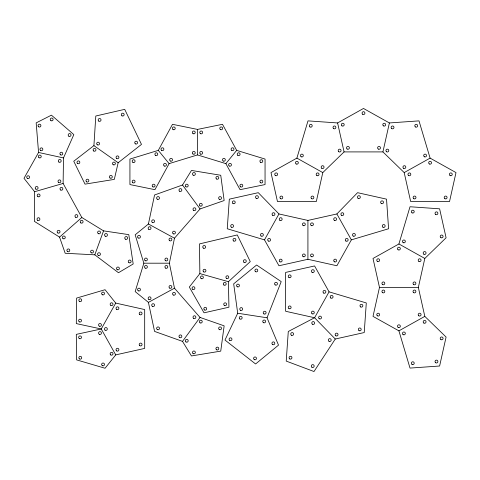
<?xml version="1.0" encoding="UTF-8"?>
<svg xmlns="http://www.w3.org/2000/svg" width="480" height="480" viewBox="0 0 480 480"><rect width="100%" height="100%" fill="white"/><g stroke="black" fill="none" stroke-linecap="round" stroke-linejoin="round"><path stroke-width="0.72" d="M34.614 191.712L34.398 221.382L59.556 237.114L65.172 253.266L94.806 254.832L118.482 272.724L133.182 263.988L128.79 234.642L103.554 230.862L81.822 217.494L63.114 183.444L63.492 157.932L73.836 134.61L51.426 115.158L36.168 122.88L38.568 152.46L24 178.308L34.614 191.712L63.114 183.444M93.912 145.626L95.796 116.01L124.71 109.35L141.48 144.396L118.158 162.738L114.306 179.394L85.014 184.14L73.74 161.244L93.912 145.626L118.158 162.738M169.374 263.196L174.474 238.194L200.052 208.944L224.148 200.55L220.74 175.266L191.46 170.442L182.514 185.01L154.56 194.976L148.416 224.004L135.168 234.822L143.856 263.196L135.168 291.57L148.416 302.382L154.56 331.41L182.514 341.382L191.46 355.95L220.74 351.126L224.148 325.836L200.052 317.442L174.474 288.192L169.374 263.196L143.856 263.196M322.794 172.59L316.314 201.552L277.464 201.552L270.99 172.59L296.892 158.112L307.992 120.876L337.596 122.946L363.492 108.468L389.394 122.946L418.998 120.876L430.098 158.112L456 172.59L449.526 201.552L410.67 201.552L404.196 172.59L382.92 151.908L344.07 151.908L322.794 172.59L296.892 158.112M382.92 151.908L389.394 122.946M379.482 287.418L373.008 316.38L398.91 330.858L410.01 368.088L439.614 366.018L446.088 337.062L424.812 316.38L418.338 287.418L424.812 258.462L446.088 237.774L439.614 208.818L410.01 206.748L398.91 243.978L373.008 258.462L379.482 287.418L418.338 287.418M94.806 254.832L103.554 230.862M267.03 317.784L281.208 281.61L256.608 265.014L233.676 283.842L237.702 313.242L224.976 340.05L255.588 363.972L278.52 345.138L267.03 317.784L237.702 313.242M158.304 150.372L172.494 124.314L197.49 129.414L222.492 124.314L236.682 150.372L265.056 159.06L265.056 184.578L240.054 189.678L225.864 163.62L197.49 154.932L169.116 163.62L154.932 189.678L129.93 184.578L129.93 159.06L158.304 150.372L169.116 163.62M115.728 303.084L101.25 328.986L76.308 334.368L76.596 359.88L105.066 368.25L115.728 354.888L144.684 348.408L144.684 309.558L115.728 303.084L105.066 289.716L76.596 298.086L76.308 323.598L101.25 328.986L115.728 354.888M264.486 239.856L278.964 213.954L258.276 192.678L229.32 199.152L227.25 228.756L264.486 239.856L278.964 265.758L307.92 259.284L336.882 265.758L351.36 239.856L388.59 228.756L386.526 199.152L357.564 192.678L336.882 213.954L307.92 220.428L278.964 213.954M329.07 291.846L314.586 317.748L288.288 331.488L286.218 361.092L313.998 371.532L335.274 339.024L364.23 332.55L366.3 302.946L329.07 291.846L314.586 265.944L285.63 272.418L285.63 311.274L314.586 317.748L335.274 339.024M182.514 341.382L200.052 317.442M199.866 273.588L189.324 287.052L204.042 312.822L228.936 307.206L228.414 281.694L250.266 261.624L237.276 234.942L199.476 243.918L199.866 273.588L228.414 281.694M225.864 163.62L236.682 150.372M59.556 237.114L81.822 217.494M404.196 172.59L430.098 158.112M398.91 330.858L424.812 316.38M148.416 302.382L174.474 288.192M38.568 152.46L63.492 157.932M148.416 224.004L174.474 238.194M398.91 243.978L424.812 258.462M182.514 185.01L200.052 208.944M336.882 213.954L351.36 239.856M337.596 122.946L344.07 151.908M307.92 220.428L307.92 259.284M197.49 129.414L197.49 154.932M79.332 338.58A1.422 1.422 0 0 0 81.468 337.35A1.422 1.422 0 0 0 79.332 336.114A1.422 1.422 0 0 0 79.332 338.58M79.44 358.914A1.422 1.422 0 0 0 81.69 357.906A1.422 1.422 0 0 0 79.692 356.46A1.422 1.422 0 0 0 79.44 358.914M102.336 365.688A1.422 1.422 0 0 0 104.472 364.452A1.422 1.422 0 0 0 102.336 363.222A1.422 1.422 0 0 0 102.336 365.688M110.742 354.918A1.422 1.422 0 0 0 112.998 353.91A1.422 1.422 0 0 0 111 352.464A1.422 1.422 0 0 0 110.742 354.918M99.282 334.278A1.422 1.422 0 0 0 101.418 333.042A1.422 1.422 0 0 0 99.282 331.806A1.422 1.422 0 0 0 99.282 334.278M105.048 330.138A1.422 1.422 0 0 0 107.298 329.13A1.422 1.422 0 0 0 105.3 327.684A1.422 1.422 0 0 0 105.048 330.138M116.628 350.862A1.422 1.422 0 0 0 118.884 349.848A1.422 1.422 0 0 0 116.88 348.408A1.422 1.422 0 0 0 116.628 350.862M139.8 345.678A1.422 1.422 0 0 0 142.05 344.67A1.422 1.422 0 0 0 140.052 343.224A1.422 1.422 0 0 0 139.8 345.678M139.8 314.598A1.422 1.422 0 0 0 142.05 313.59A1.422 1.422 0 0 0 140.052 312.144A1.422 1.422 0 0 0 139.8 314.598M116.628 309.414A1.422 1.422 0 0 0 118.884 308.406A1.422 1.422 0 0 0 116.88 306.96A1.422 1.422 0 0 0 116.628 309.414M102.336 294.744A1.422 1.422 0 0 0 104.472 293.514A1.422 1.422 0 0 0 102.336 292.278A1.422 1.422 0 0 0 102.336 294.744M79.56 301.44A1.422 1.422 0 0 0 81.696 300.21A1.422 1.422 0 0 0 79.56 298.974A1.422 1.422 0 0 0 79.56 301.44M79.332 321.852A1.422 1.422 0 0 0 81.468 320.616A1.422 1.422 0 0 0 79.332 319.386A1.422 1.422 0 0 0 79.332 321.852M99.282 326.16A1.422 1.422 0 0 0 101.418 324.924A1.422 1.422 0 0 0 99.282 323.694A1.422 1.422 0 0 0 99.282 326.16M110.868 305.436A1.422 1.422 0 0 0 113.004 304.206A1.422 1.422 0 0 0 110.868 302.97A1.422 1.422 0 0 0 110.868 305.436M117.228 269.694A1.422 1.422 0 0 0 119.364 268.458A1.422 1.422 0 0 0 117.228 267.228A1.422 1.422 0 0 0 117.228 269.694M128.982 262.704A1.422 1.422 0 0 0 131.124 261.474A1.422 1.422 0 0 0 128.982 260.238A1.422 1.422 0 0 0 128.982 262.704M125.352 239.148A1.422 1.422 0 0 0 127.602 238.14A1.422 1.422 0 0 0 125.604 236.694A1.422 1.422 0 0 0 125.352 239.148M105.288 236.208A1.422 1.422 0 0 0 107.424 234.972A1.422 1.422 0 0 0 105.288 233.736A1.422 1.422 0 0 0 105.288 236.208M98.286 255.378A1.422 1.422 0 0 0 100.422 254.148A1.422 1.422 0 0 0 98.286 252.912A1.422 1.422 0 0 0 98.286 255.378M58.914 162.054A1.422 1.422 0 0 0 61.164 161.046A1.422 1.422 0 0 0 59.166 159.6A1.422 1.422 0 0 0 58.914 162.054M38.976 157.674A1.422 1.422 0 0 0 41.226 156.666A1.422 1.422 0 0 0 39.228 155.22A1.422 1.422 0 0 0 38.976 157.674M27.438 178.434A1.422 1.422 0 0 0 29.574 177.204A1.422 1.422 0 0 0 27.438 175.968A1.422 1.422 0 0 0 27.438 178.434M35.808 189.078A1.422 1.422 0 0 0 38.064 188.07A1.422 1.422 0 0 0 36.06 186.624A1.422 1.422 0 0 0 35.808 189.078M58.608 182.466A1.422 1.422 0 0 0 60.864 181.452A1.422 1.422 0 0 0 58.86 180.012A1.422 1.422 0 0 0 58.608 182.466M68.898 136.242A1.422 1.422 0 0 0 71.034 135.006A1.422 1.422 0 0 0 68.898 133.776A1.422 1.422 0 0 0 68.898 136.242M50.97 120.684A1.422 1.422 0 0 0 53.106 119.448A1.422 1.422 0 0 0 50.97 118.218A1.422 1.422 0 0 0 50.97 120.684M38.64 126.78A1.422 1.422 0 0 0 40.89 125.772A1.422 1.422 0 0 0 38.892 124.326A1.422 1.422 0 0 0 38.64 126.78M40.56 150.444A1.422 1.422 0 0 0 42.816 149.436A1.422 1.422 0 0 0 40.812 147.99A1.422 1.422 0 0 0 40.56 150.444M60.498 154.818A1.422 1.422 0 0 0 62.748 153.81A1.422 1.422 0 0 0 60.75 152.364A1.422 1.422 0 0 0 60.498 154.818M98.328 233.664A1.422 1.422 0 0 0 100.464 232.434A1.422 1.422 0 0 0 98.328 231.198A1.422 1.422 0 0 0 98.328 233.664M80.82 222.894A1.422 1.422 0 0 0 83.07 221.886A1.422 1.422 0 0 0 81.072 220.44A1.422 1.422 0 0 0 80.82 222.894M63.006 238.59A1.422 1.422 0 0 0 65.262 237.582A1.422 1.422 0 0 0 63.258 236.136A1.422 1.422 0 0 0 63.006 238.59M67.5 251.508A1.422 1.422 0 0 0 69.756 250.5A1.422 1.422 0 0 0 67.752 249.054A1.422 1.422 0 0 0 67.5 251.508M91.206 252.762A1.422 1.422 0 0 0 93.462 251.754A1.422 1.422 0 0 0 91.458 250.308A1.422 1.422 0 0 0 91.206 252.762M60.72 190.032A1.422 1.422 0 0 0 62.856 188.802A1.422 1.422 0 0 0 60.72 187.566A1.422 1.422 0 0 0 60.72 190.032M37.92 196.65A1.422 1.422 0 0 0 40.056 195.414A1.422 1.422 0 0 0 37.92 194.184A1.422 1.422 0 0 0 37.92 196.65M37.62 220.308A1.422 1.422 0 0 0 39.876 219.3A1.422 1.422 0 0 0 37.878 217.854A1.422 1.422 0 0 0 37.62 220.308M57.876 232.974A1.422 1.422 0 0 0 60.012 231.738A1.422 1.422 0 0 0 57.876 230.502A1.422 1.422 0 0 0 57.876 232.974M75.684 217.278A1.422 1.422 0 0 0 77.82 216.042A1.422 1.422 0 0 0 75.684 214.812A1.422 1.422 0 0 0 75.684 217.278M192.774 289.368A1.422 1.422 0 0 0 194.91 288.138A1.422 1.422 0 0 0 192.774 286.902A1.422 1.422 0 0 0 192.774 289.368M204.546 309.984A1.422 1.422 0 0 0 206.682 308.748A1.422 1.422 0 0 0 204.546 307.518A1.422 1.422 0 0 0 204.546 309.984M224.334 305.412A1.422 1.422 0 0 0 226.584 304.404A1.422 1.422 0 0 0 224.586 302.958A1.422 1.422 0 0 0 224.334 305.412M223.92 285.006A1.422 1.422 0 0 0 226.17 283.998A1.422 1.422 0 0 0 224.172 282.552A1.422 1.422 0 0 0 223.92 285.006M201.204 278.598A1.422 1.422 0 0 0 203.34 277.368A1.422 1.422 0 0 0 201.204 276.132A1.422 1.422 0 0 0 201.204 278.598M233.724 241.02A1.422 1.422 0 0 0 235.86 239.784A1.422 1.422 0 0 0 233.724 238.554A1.422 1.422 0 0 0 233.724 241.02M203.358 248.118A1.422 1.422 0 0 0 205.608 247.11A1.422 1.422 0 0 0 203.61 245.664A1.422 1.422 0 0 0 203.358 248.118M203.67 271.86A1.422 1.422 0 0 0 205.92 270.846A1.422 1.422 0 0 0 203.922 269.4A1.422 1.422 0 0 0 203.67 271.86M226.626 278.418A1.422 1.422 0 0 0 228.762 277.188A1.422 1.422 0 0 0 226.626 275.952A1.422 1.422 0 0 0 226.626 278.418M243.99 262.284A1.422 1.422 0 0 0 246.24 261.276A1.422 1.422 0 0 0 244.242 259.83A1.422 1.422 0 0 0 243.99 262.284M86.706 181.872A1.422 1.422 0 0 0 88.842 180.636A1.422 1.422 0 0 0 86.706 179.4A1.422 1.422 0 0 0 86.706 181.872M110.016 177.996A1.422 1.422 0 0 0 112.266 176.988A1.422 1.422 0 0 0 110.268 175.542A1.422 1.422 0 0 0 110.016 177.996M113.22 164.748A1.422 1.422 0 0 0 115.356 163.518A1.422 1.422 0 0 0 113.22 162.282A1.422 1.422 0 0 0 113.22 164.748M93.702 150.978A1.422 1.422 0 0 0 95.952 149.97A1.422 1.422 0 0 0 93.954 148.524A1.422 1.422 0 0 0 93.702 150.978M77.562 163.476A1.422 1.422 0 0 0 79.812 162.468A1.422 1.422 0 0 0 77.814 161.022A1.422 1.422 0 0 0 77.562 163.476M135.438 143.874A1.422 1.422 0 0 0 137.574 142.644A1.422 1.422 0 0 0 135.438 141.408A1.422 1.422 0 0 0 135.438 143.874M122.016 115.836A1.422 1.422 0 0 0 124.152 114.606A1.422 1.422 0 0 0 122.016 113.37A1.422 1.422 0 0 0 122.016 115.836M98.76 121.086A1.422 1.422 0 0 0 101.016 120.078A1.422 1.422 0 0 0 99.012 118.632A1.422 1.422 0 0 0 98.76 121.086M97.26 144.78A1.422 1.422 0 0 0 99.51 143.772A1.422 1.422 0 0 0 97.512 142.326A1.422 1.422 0 0 0 97.26 144.78M116.652 158.466A1.422 1.422 0 0 0 118.902 157.458A1.422 1.422 0 0 0 116.904 156.012A1.422 1.422 0 0 0 116.652 158.466M219.36 199.284A1.422 1.422 0 0 0 221.496 198.048A1.422 1.422 0 0 0 219.36 196.818A1.422 1.422 0 0 0 219.36 199.284M216.516 178.974A1.422 1.422 0 0 0 218.766 177.966A1.422 1.422 0 0 0 216.768 176.52A1.422 1.422 0 0 0 216.516 178.974M193.212 175.194A1.422 1.422 0 0 0 195.348 173.958A1.422 1.422 0 0 0 193.212 172.728A1.422 1.422 0 0 0 193.212 175.194M185.934 186.768A1.422 1.422 0 0 0 188.184 185.76A1.422 1.422 0 0 0 186.186 184.314A1.422 1.422 0 0 0 185.934 186.768M199.962 205.92A1.422 1.422 0 0 0 202.212 204.912A1.422 1.422 0 0 0 200.214 203.466A1.422 1.422 0 0 0 199.962 205.92M185.934 341.928A1.422 1.422 0 0 0 188.184 340.92A1.422 1.422 0 0 0 186.186 339.474A1.422 1.422 0 0 0 185.934 341.928M193.092 353.58A1.422 1.422 0 0 0 195.342 352.572A1.422 1.422 0 0 0 193.344 351.126A1.422 1.422 0 0 0 193.092 353.58M216.636 349.8A1.422 1.422 0 0 0 218.772 348.57A1.422 1.422 0 0 0 216.636 347.334A1.422 1.422 0 0 0 216.636 349.8M219.36 329.574A1.422 1.422 0 0 0 221.496 328.338A1.422 1.422 0 0 0 219.36 327.108A1.422 1.422 0 0 0 219.36 329.574M200.082 322.86A1.422 1.422 0 0 0 202.224 321.624A1.422 1.422 0 0 0 200.082 320.388A1.422 1.422 0 0 0 200.082 322.86M193.728 210.432A1.422 1.422 0 0 0 195.864 209.202A1.422 1.422 0 0 0 193.728 207.966A1.422 1.422 0 0 0 193.728 210.432M179.7 191.286A1.422 1.422 0 0 0 181.836 190.05A1.422 1.422 0 0 0 179.7 188.82A1.422 1.422 0 0 0 179.7 191.286M157.218 199.182A1.422 1.422 0 0 0 159.468 198.174A1.422 1.422 0 0 0 157.47 196.728A1.422 1.422 0 0 0 157.218 199.182M152.418 222.486A1.422 1.422 0 0 0 154.554 221.25A1.422 1.422 0 0 0 152.418 220.02A1.422 1.422 0 0 0 152.418 222.486M173.268 233.832A1.422 1.422 0 0 0 175.404 232.602A1.422 1.422 0 0 0 173.268 231.366A1.422 1.422 0 0 0 173.268 233.832M173.268 295.02A1.422 1.422 0 0 0 175.404 293.79A1.422 1.422 0 0 0 173.268 292.554A1.422 1.422 0 0 0 173.268 295.02M152.418 306.372A1.422 1.422 0 0 0 154.554 305.136A1.422 1.422 0 0 0 152.418 303.906A1.422 1.422 0 0 0 152.418 306.372M157.338 329.592A1.422 1.422 0 0 0 159.474 328.362A1.422 1.422 0 0 0 157.338 327.126A1.422 1.422 0 0 0 157.338 329.592M179.7 337.572A1.422 1.422 0 0 0 181.836 336.336A1.422 1.422 0 0 0 179.7 335.1A1.422 1.422 0 0 0 179.7 337.572M193.728 318.42A1.422 1.422 0 0 0 195.864 317.184A1.422 1.422 0 0 0 193.728 315.954A1.422 1.422 0 0 0 193.728 318.42M169.722 240.726A1.422 1.422 0 0 0 171.858 239.49A1.422 1.422 0 0 0 169.722 238.26A1.422 1.422 0 0 0 169.722 240.726M148.746 229.296A1.422 1.422 0 0 0 151.002 228.288A1.422 1.422 0 0 0 148.998 226.842A1.422 1.422 0 0 0 148.746 229.296M138.156 237.948A1.422 1.422 0 0 0 140.406 236.94A1.422 1.422 0 0 0 138.408 235.494A1.422 1.422 0 0 0 138.156 237.948M145.224 260.724A1.422 1.422 0 0 0 147.36 259.494A1.422 1.422 0 0 0 145.224 258.258A1.422 1.422 0 0 0 145.224 260.724M165.636 260.724A1.422 1.422 0 0 0 167.772 259.494A1.422 1.422 0 0 0 165.636 258.258A1.422 1.422 0 0 0 165.636 260.724M165.636 268.128A1.422 1.422 0 0 0 167.772 266.898A1.422 1.422 0 0 0 165.636 265.662A1.422 1.422 0 0 0 165.636 268.128M145.224 268.128A1.422 1.422 0 0 0 147.36 266.898A1.422 1.422 0 0 0 145.224 265.662A1.422 1.422 0 0 0 145.224 268.128M138.276 290.832A1.422 1.422 0 0 0 140.412 289.596A1.422 1.422 0 0 0 138.276 288.36A1.422 1.422 0 0 0 138.276 290.832M148.872 299.478A1.422 1.422 0 0 0 151.008 298.248A1.422 1.422 0 0 0 148.872 297.012A1.422 1.422 0 0 0 148.872 299.478M169.722 288.132A1.422 1.422 0 0 0 171.858 286.896A1.422 1.422 0 0 0 169.722 285.666A1.422 1.422 0 0 0 169.722 288.132M240.636 186.87A1.422 1.422 0 0 0 242.778 185.64A1.422 1.422 0 0 0 240.636 184.404A1.422 1.422 0 0 0 240.636 186.87M260.514 182.706A1.422 1.422 0 0 0 262.77 181.698A1.422 1.422 0 0 0 260.772 180.252A1.422 1.422 0 0 0 260.514 182.706M260.64 162.378A1.422 1.422 0 0 0 262.776 161.142A1.422 1.422 0 0 0 260.64 159.906A1.422 1.422 0 0 0 260.64 162.378M237.816 155.346A1.422 1.422 0 0 0 240.072 154.338A1.422 1.422 0 0 0 238.068 152.892A1.422 1.422 0 0 0 237.816 155.346M229.29 166.02A1.422 1.422 0 0 0 231.426 164.784A1.422 1.422 0 0 0 229.29 163.554A1.422 1.422 0 0 0 229.29 166.02M192.954 154.002A1.422 1.422 0 0 0 195.21 152.994A1.422 1.422 0 0 0 193.206 151.548A1.422 1.422 0 0 0 192.954 154.002M193.08 133.668A1.422 1.422 0 0 0 195.216 132.438A1.422 1.422 0 0 0 193.08 131.202A1.422 1.422 0 0 0 193.08 133.668M173.076 129.588A1.422 1.422 0 0 0 175.212 128.352A1.422 1.422 0 0 0 173.076 127.122A1.422 1.422 0 0 0 173.076 129.588M161.604 150.36A1.422 1.422 0 0 0 163.86 149.352A1.422 1.422 0 0 0 161.856 147.906A1.422 1.422 0 0 0 161.604 150.36M170.376 161.034A1.422 1.422 0 0 0 172.518 159.798A1.422 1.422 0 0 0 170.382 158.568A1.422 1.422 0 0 0 170.376 161.034M223.182 161.034A1.422 1.422 0 0 0 225.318 159.798A1.422 1.422 0 0 0 223.182 158.568A1.422 1.422 0 0 0 223.182 161.034M231.708 150.36A1.422 1.422 0 0 0 233.964 149.352A1.422 1.422 0 0 0 231.96 147.906A1.422 1.422 0 0 0 231.708 150.36M220.362 129.51A1.422 1.422 0 0 0 222.612 128.502A1.422 1.422 0 0 0 220.614 127.056A1.422 1.422 0 0 0 220.362 129.51M200.484 133.668A1.422 1.422 0 0 0 202.62 132.438A1.422 1.422 0 0 0 200.484 131.202A1.422 1.422 0 0 0 200.484 133.668M200.484 154.086A1.422 1.422 0 0 0 202.62 152.85A1.422 1.422 0 0 0 200.484 151.614A1.422 1.422 0 0 0 200.484 154.086M132.798 182.706A1.422 1.422 0 0 0 135.054 181.698A1.422 1.422 0 0 0 133.05 180.252A1.422 1.422 0 0 0 132.798 182.706M152.922 186.87A1.422 1.422 0 0 0 155.058 185.64A1.422 1.422 0 0 0 152.922 184.404A1.422 1.422 0 0 0 152.922 186.87M164.274 166.02A1.422 1.422 0 0 0 166.41 164.784A1.422 1.422 0 0 0 164.274 163.554A1.422 1.422 0 0 0 164.274 166.02M155.496 155.346A1.422 1.422 0 0 0 157.752 154.338A1.422 1.422 0 0 0 155.748 152.892A1.422 1.422 0 0 0 155.496 155.346M132.924 162.378A1.422 1.422 0 0 0 135.06 161.142A1.422 1.422 0 0 0 132.924 159.906A1.422 1.422 0 0 0 132.924 162.378M275.334 175.482A1.422 1.422 0 0 0 277.584 174.474A1.422 1.422 0 0 0 275.586 173.028A1.422 1.422 0 0 0 275.334 175.482M280.638 198.726A1.422 1.422 0 0 0 282.774 197.496A1.422 1.422 0 0 0 280.638 196.26A1.422 1.422 0 0 0 280.638 198.726M311.718 198.726A1.422 1.422 0 0 0 313.854 197.496A1.422 1.422 0 0 0 311.718 196.26A1.422 1.422 0 0 0 311.718 198.726M316.902 175.56A1.422 1.422 0 0 0 319.038 174.33A1.422 1.422 0 0 0 316.902 173.094A1.422 1.422 0 0 0 316.902 175.56M296.178 163.98A1.422 1.422 0 0 0 298.314 162.744A1.422 1.422 0 0 0 296.178 161.514A1.422 1.422 0 0 0 296.178 163.98M309.93 126.912A1.422 1.422 0 0 0 312.186 125.904A1.422 1.422 0 0 0 310.182 124.458A1.422 1.422 0 0 0 309.93 126.912M301.176 156.78A1.422 1.422 0 0 0 303.312 155.544A1.422 1.422 0 0 0 301.176 154.314A1.422 1.422 0 0 0 301.176 156.78M321.774 168.282A1.422 1.422 0 0 0 324.024 167.274A1.422 1.422 0 0 0 322.026 165.828A1.422 1.422 0 0 0 321.774 168.282M338.796 151.734A1.422 1.422 0 0 0 341.046 150.726A1.422 1.422 0 0 0 339.048 149.28A1.422 1.422 0 0 0 338.796 151.734M333.612 128.568A1.422 1.422 0 0 0 335.862 127.56A1.422 1.422 0 0 0 333.864 126.114A1.422 1.422 0 0 0 333.612 128.568M429.384 163.98A1.422 1.422 0 0 0 431.52 162.744A1.422 1.422 0 0 0 429.384 161.514A1.422 1.422 0 0 0 429.384 163.98M408.666 175.56A1.422 1.422 0 0 0 410.802 174.33A1.422 1.422 0 0 0 408.666 173.094A1.422 1.422 0 0 0 408.666 175.56M413.844 198.726A1.422 1.422 0 0 0 415.98 197.496A1.422 1.422 0 0 0 413.844 196.26A1.422 1.422 0 0 0 413.844 198.726M444.93 198.726A1.422 1.422 0 0 0 447.066 197.496A1.422 1.422 0 0 0 444.93 196.26A1.422 1.422 0 0 0 444.93 198.726M450.108 175.56A1.422 1.422 0 0 0 452.244 174.33A1.422 1.422 0 0 0 450.108 173.094A1.422 1.422 0 0 0 450.108 175.56M362.658 114.258A1.422 1.422 0 0 0 364.914 113.25A1.422 1.422 0 0 0 362.91 111.804A1.422 1.422 0 0 0 362.658 114.258M341.94 125.838A1.422 1.422 0 0 0 344.19 124.83A1.422 1.422 0 0 0 342.192 123.384A1.422 1.422 0 0 0 341.94 125.838M347.118 149.004A1.422 1.422 0 0 0 349.368 147.996A1.422 1.422 0 0 0 347.37 146.55A1.422 1.422 0 0 0 347.118 149.004M378.324 149.088A1.422 1.422 0 0 0 380.46 147.852A1.422 1.422 0 0 0 378.324 146.616A1.422 1.422 0 0 0 378.324 149.088M383.382 125.838A1.422 1.422 0 0 0 385.632 124.83A1.422 1.422 0 0 0 383.634 123.384A1.422 1.422 0 0 0 383.382 125.838M415.386 126.912A1.422 1.422 0 0 0 417.642 125.904A1.422 1.422 0 0 0 415.638 124.458A1.422 1.422 0 0 0 415.386 126.912M391.704 128.568A1.422 1.422 0 0 0 393.96 127.56A1.422 1.422 0 0 0 391.956 126.114A1.422 1.422 0 0 0 391.704 128.568M386.526 151.734A1.422 1.422 0 0 0 388.776 150.726A1.422 1.422 0 0 0 386.778 149.28A1.422 1.422 0 0 0 386.526 151.734M403.668 168.366A1.422 1.422 0 0 0 405.804 167.13A1.422 1.422 0 0 0 403.668 165.894A1.422 1.422 0 0 0 403.668 168.366M424.392 156.78A1.422 1.422 0 0 0 426.528 155.544A1.422 1.422 0 0 0 424.392 154.314A1.422 1.422 0 0 0 424.392 156.78M334.308 261.732A1.422 1.422 0 0 0 336.558 260.724A1.422 1.422 0 0 0 334.56 259.278A1.422 1.422 0 0 0 334.308 261.732M345.894 241.008A1.422 1.422 0 0 0 348.144 240A1.422 1.422 0 0 0 346.146 238.554A1.422 1.422 0 0 0 345.894 241.008M334.428 220.368A1.422 1.422 0 0 0 336.57 219.132A1.422 1.422 0 0 0 334.428 217.902A1.422 1.422 0 0 0 334.428 220.368M311.262 225.546A1.422 1.422 0 0 0 313.398 224.316A1.422 1.422 0 0 0 311.262 223.08A1.422 1.422 0 0 0 311.262 225.546M311.262 256.632A1.422 1.422 0 0 0 313.398 255.396A1.422 1.422 0 0 0 311.262 254.16A1.422 1.422 0 0 0 311.262 256.632M382.998 227.214A1.422 1.422 0 0 0 385.134 225.978A1.422 1.422 0 0 0 382.998 224.748A1.422 1.422 0 0 0 382.998 227.214M381.342 203.532A1.422 1.422 0 0 0 383.478 202.296A1.422 1.422 0 0 0 381.342 201.066A1.422 1.422 0 0 0 381.342 203.532M358.056 198.27A1.422 1.422 0 0 0 360.306 197.262A1.422 1.422 0 0 0 358.308 195.816A1.422 1.422 0 0 0 358.056 198.27M341.628 215.37A1.422 1.422 0 0 0 343.764 214.14A1.422 1.422 0 0 0 341.628 212.904A1.422 1.422 0 0 0 341.628 215.37M353.214 236.094A1.422 1.422 0 0 0 355.35 234.858A1.422 1.422 0 0 0 353.214 233.628A1.422 1.422 0 0 0 353.214 236.094M279.99 261.81A1.422 1.422 0 0 0 282.126 260.574A1.422 1.422 0 0 0 279.99 259.344A1.422 1.422 0 0 0 279.99 261.81M303.156 256.632A1.422 1.422 0 0 0 305.292 255.396A1.422 1.422 0 0 0 303.156 254.16A1.422 1.422 0 0 0 303.156 256.632M303.156 225.546A1.422 1.422 0 0 0 305.292 224.316A1.422 1.422 0 0 0 303.156 223.08A1.422 1.422 0 0 0 303.156 225.546M279.864 220.29A1.422 1.422 0 0 0 282.12 219.282A1.422 1.422 0 0 0 280.116 217.836A1.422 1.422 0 0 0 279.864 220.29M268.284 241.008A1.422 1.422 0 0 0 270.534 240A1.422 1.422 0 0 0 268.536 238.554A1.422 1.422 0 0 0 268.284 241.008M272.67 215.292A1.422 1.422 0 0 0 274.92 214.284A1.422 1.422 0 0 0 272.922 212.838A1.422 1.422 0 0 0 272.67 215.292M256.242 198.354A1.422 1.422 0 0 0 258.378 197.118A1.422 1.422 0 0 0 256.242 195.882A1.422 1.422 0 0 0 256.242 198.354M232.95 203.454A1.422 1.422 0 0 0 235.206 202.446A1.422 1.422 0 0 0 233.208 201A1.422 1.422 0 0 0 232.95 203.454M231.42 227.214A1.422 1.422 0 0 0 233.556 225.978A1.422 1.422 0 0 0 231.42 224.748A1.422 1.422 0 0 0 231.42 227.214M261.084 236.016A1.422 1.422 0 0 0 263.334 235.008A1.422 1.422 0 0 0 261.336 233.562A1.422 1.422 0 0 0 261.084 236.016M255.624 271.704A1.422 1.422 0 0 0 257.76 270.468A1.422 1.422 0 0 0 255.624 269.238A1.422 1.422 0 0 0 255.624 271.704M237.276 286.77A1.422 1.422 0 0 0 239.412 285.534A1.422 1.422 0 0 0 237.276 284.304A1.422 1.422 0 0 0 237.276 286.77M240.498 310.29A1.422 1.422 0 0 0 242.634 309.054A1.422 1.422 0 0 0 240.498 307.818A1.422 1.422 0 0 0 240.498 310.29M263.958 313.92A1.422 1.422 0 0 0 266.094 312.684A1.422 1.422 0 0 0 263.958 311.454A1.422 1.422 0 0 0 263.958 313.92M275.178 284.904A1.422 1.422 0 0 0 277.428 283.89A1.422 1.422 0 0 0 275.43 282.45A1.422 1.422 0 0 0 275.178 284.904M229.818 340.482A1.422 1.422 0 0 0 231.954 339.246A1.422 1.422 0 0 0 229.818 338.01A1.422 1.422 0 0 0 229.818 340.482M254.31 359.616A1.422 1.422 0 0 0 256.446 358.386A1.422 1.422 0 0 0 254.31 357.15A1.422 1.422 0 0 0 254.31 359.616M272.658 344.556A1.422 1.422 0 0 0 274.794 343.32A1.422 1.422 0 0 0 272.658 342.084A1.422 1.422 0 0 0 272.658 344.556M263.466 322.668A1.422 1.422 0 0 0 265.602 321.432A1.422 1.422 0 0 0 263.466 320.202A1.422 1.422 0 0 0 263.466 322.668M239.88 318.954A1.422 1.422 0 0 0 242.13 317.946A1.422 1.422 0 0 0 240.132 316.5A1.422 1.422 0 0 0 239.88 318.954M398.076 249.768A1.422 1.422 0 0 0 400.326 248.76A1.422 1.422 0 0 0 398.328 247.314A1.422 1.422 0 0 0 398.076 249.768M377.478 261.432A1.422 1.422 0 0 0 379.614 260.196A1.422 1.422 0 0 0 377.478 258.966A1.422 1.422 0 0 0 377.478 261.432M382.656 284.598A1.422 1.422 0 0 0 384.792 283.362A1.422 1.422 0 0 0 382.656 282.132A1.422 1.422 0 0 0 382.656 284.598M413.616 284.52A1.422 1.422 0 0 0 415.866 283.512A1.422 1.422 0 0 0 413.868 282.066A1.422 1.422 0 0 0 413.616 284.52M418.92 261.432A1.422 1.422 0 0 0 421.056 260.196A1.422 1.422 0 0 0 418.92 258.966A1.422 1.422 0 0 0 418.92 261.432M377.352 315.792A1.422 1.422 0 0 0 379.608 314.784A1.422 1.422 0 0 0 377.604 313.338A1.422 1.422 0 0 0 377.352 315.792M398.196 327.456A1.422 1.422 0 0 0 400.332 326.226A1.422 1.422 0 0 0 398.196 324.99A1.422 1.422 0 0 0 398.196 327.456M418.794 315.792A1.422 1.422 0 0 0 421.05 314.784A1.422 1.422 0 0 0 419.046 313.338A1.422 1.422 0 0 0 418.794 315.792M413.616 292.626A1.422 1.422 0 0 0 415.866 291.618A1.422 1.422 0 0 0 413.868 290.172A1.422 1.422 0 0 0 413.616 292.626M382.536 292.626A1.422 1.422 0 0 0 384.786 291.618A1.422 1.422 0 0 0 382.788 290.172A1.422 1.422 0 0 0 382.536 292.626M440.934 237.684A1.422 1.422 0 0 0 443.07 236.454A1.422 1.422 0 0 0 440.934 235.218A1.422 1.422 0 0 0 440.934 237.684M435.63 214.44A1.422 1.422 0 0 0 437.886 213.432A1.422 1.422 0 0 0 435.882 211.986A1.422 1.422 0 0 0 435.63 214.44M412.074 212.862A1.422 1.422 0 0 0 414.21 211.632A1.422 1.422 0 0 0 412.074 210.396A1.422 1.422 0 0 0 412.074 212.862M403.194 242.652A1.422 1.422 0 0 0 405.33 241.416A1.422 1.422 0 0 0 403.194 240.18A1.422 1.422 0 0 0 403.194 242.652M423.912 254.232A1.422 1.422 0 0 0 426.048 253.002A1.422 1.422 0 0 0 423.912 251.766A1.422 1.422 0 0 0 423.912 254.232M412.074 364.44A1.422 1.422 0 0 0 414.21 363.21A1.422 1.422 0 0 0 412.074 361.974A1.422 1.422 0 0 0 412.074 364.44M435.63 362.706A1.422 1.422 0 0 0 437.886 361.698A1.422 1.422 0 0 0 435.882 360.252A1.422 1.422 0 0 0 435.63 362.706M440.934 339.618A1.422 1.422 0 0 0 443.07 338.388A1.422 1.422 0 0 0 440.934 337.152A1.422 1.422 0 0 0 440.934 339.618M423.912 323.07A1.422 1.422 0 0 0 426.048 321.84A1.422 1.422 0 0 0 423.912 320.604A1.422 1.422 0 0 0 423.912 323.07M403.068 334.578A1.422 1.422 0 0 0 405.324 333.57A1.422 1.422 0 0 0 403.32 332.124A1.422 1.422 0 0 0 403.068 334.578M319.212 318.714A1.422 1.422 0 0 0 321.468 317.706A1.422 1.422 0 0 0 319.464 316.26A1.422 1.422 0 0 0 319.212 318.714M335.886 335.814A1.422 1.422 0 0 0 338.022 334.584A1.422 1.422 0 0 0 335.886 333.348A1.422 1.422 0 0 0 335.886 335.814M359.052 330.636A1.422 1.422 0 0 0 361.188 329.4A1.422 1.422 0 0 0 359.052 328.17A1.422 1.422 0 0 0 359.052 330.636M360.708 306.954A1.422 1.422 0 0 0 362.844 305.724A1.422 1.422 0 0 0 360.708 304.488A1.422 1.422 0 0 0 360.708 306.954M330.798 297.996A1.422 1.422 0 0 0 333.048 296.988A1.422 1.422 0 0 0 331.05 295.542A1.422 1.422 0 0 0 330.798 297.996M312.138 272.358A1.422 1.422 0 0 0 314.274 271.122A1.422 1.422 0 0 0 312.138 269.892A1.422 1.422 0 0 0 312.138 272.358M288.972 277.536A1.422 1.422 0 0 0 291.108 276.306A1.422 1.422 0 0 0 288.972 275.07A1.422 1.422 0 0 0 288.972 277.536M288.972 308.622A1.422 1.422 0 0 0 291.108 307.386A1.422 1.422 0 0 0 288.972 306.15A1.422 1.422 0 0 0 288.972 308.622M312.138 313.8A1.422 1.422 0 0 0 314.274 312.564A1.422 1.422 0 0 0 312.138 311.334A1.422 1.422 0 0 0 312.138 313.8M323.724 293.076A1.422 1.422 0 0 0 325.86 291.846A1.422 1.422 0 0 0 323.724 290.61A1.422 1.422 0 0 0 323.724 293.076M291.45 335.262A1.422 1.422 0 0 0 293.592 334.026A1.422 1.422 0 0 0 291.45 332.796A1.422 1.422 0 0 0 291.45 335.262M289.8 358.944A1.422 1.422 0 0 0 291.936 357.708A1.422 1.422 0 0 0 289.8 356.472A1.422 1.422 0 0 0 289.8 358.944M311.898 367.212A1.422 1.422 0 0 0 314.148 366.204A1.422 1.422 0 0 0 312.15 364.758A1.422 1.422 0 0 0 311.898 367.212M329.04 341.286A1.422 1.422 0 0 0 331.176 340.056A1.422 1.422 0 0 0 329.04 338.82A1.422 1.422 0 0 0 329.04 341.286M312.372 324.186A1.422 1.422 0 0 0 314.622 323.178A1.422 1.422 0 0 0 312.624 321.732A1.422 1.422 0 0 0 312.372 324.186"/></g></svg>
